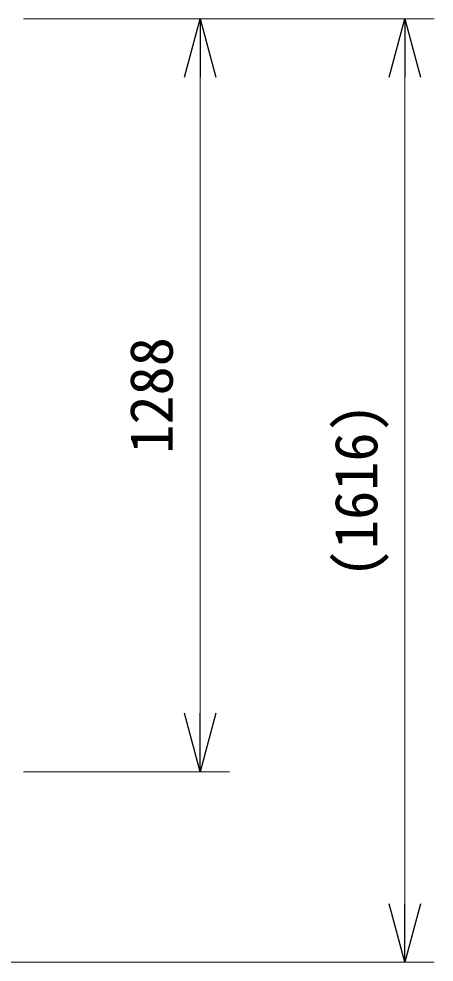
# Model space of a CAD drawing. Units: millimetres, scale not verified. Extents: x -62 to 62, y -56 to 57.
# Drawn here: x 9.62 to 27.37, y -4.16 to 36.18 of the extents above; entities that cross this region are included whole.
import ezdxf
from ezdxf.enums import TextEntityAlignment as Align

# ---------------------------------------------------------------- set-up
doc = ezdxf.new("R2010")
doc.units = ezdxf.units.MM
doc.header["$LTSCALE"] = 0.125
doc.layers.add('0-0_0', color=7, linetype='Continuous')
doc.layers.add('0-4_SUNPO', color=3, linetype='Continuous', lineweight=18)
doc.styles.add('ＭＳ ゴシック', font='')
doc.styles.get('ＭＳ ゴシック').set_extended_font_data('MS Gothic')

# ---------------------------------------------------------------- blocks, each defined once
blk = doc.blocks.new('_Open30')
at = {"layer": '0-0_0'}
blk.add_line((0, 0), (-1, 0), dxfattribs=at)
blk.add_lwpolyline([(-1, 0.26795), (0, 0), (-1, -0.26795)], dxfattribs=at)
blk = doc.blocks.new('D4')
at = {"layer": '0-4_SUNPO'}
for p, q in [((203.3148, 349.6771), (212.118, 349.6771)), ((210.868, 347.1771), (210.868, 319.9821)), ((203.3148, 317.4821), (212.118, 317.4821))]:
    blk.add_line(p, q, dxfattribs=at)
at = {"layer": '0-4_SUNPO', "xscale": 2.5, "yscale": 2.5}
for p, rotation in [((210.868, 349.6771), 90), ((210.868, 317.4821), 270)]:
    blk.add_blockref('_Open30', p, dxfattribs=dict(at, rotation=rotation))
at = {"layer": '0-4_SUNPO', "color": 7, "style": 'ＭＳ ゴシック'}
blk.add_text('1288', height=1.833, rotation=90, dxfattribs=at).set_placement((210.243, 331.0796), align=Align.BOTTOM_LEFT)
blk = doc.blocks.new('D5')
at = {"layer": '0-4_SUNPO'}
for p, q in [((203.3148, 349.6771), (220.868, 349.6771)), ((219.618, 347.1771), (219.618, 311.8371)), ((175.4673, 309.3371), (220.868, 309.3371))]:
    blk.add_line(p, q, dxfattribs=at)
at = {"layer": '0-4_SUNPO', "xscale": 2.5, "yscale": 2.5}
for p, rotation in [((219.618, 349.6771), 90), ((219.618, 309.3371), 270)]:
    blk.add_blockref('_Open30', p, dxfattribs=dict(at, rotation=rotation))
at = {"layer": '0-4_SUNPO', "color": 7, "style": 'ＭＳ ゴシック'}
blk.add_text('(1616)', height=1.833, rotation=90, dxfattribs=at).set_placement((218.993, 325.7571), align=Align.BOTTOM_LEFT)

msp = doc.modelspace()

# ---------------------------------------------------------------- block references
at = {"layer": '0-4_SUNPO'}
for name in ['D5', 'D4']:
    msp.add_blockref(name, (-193.5, -313.5), dxfattribs=at)

doc.saveas('drawing.dxf')
